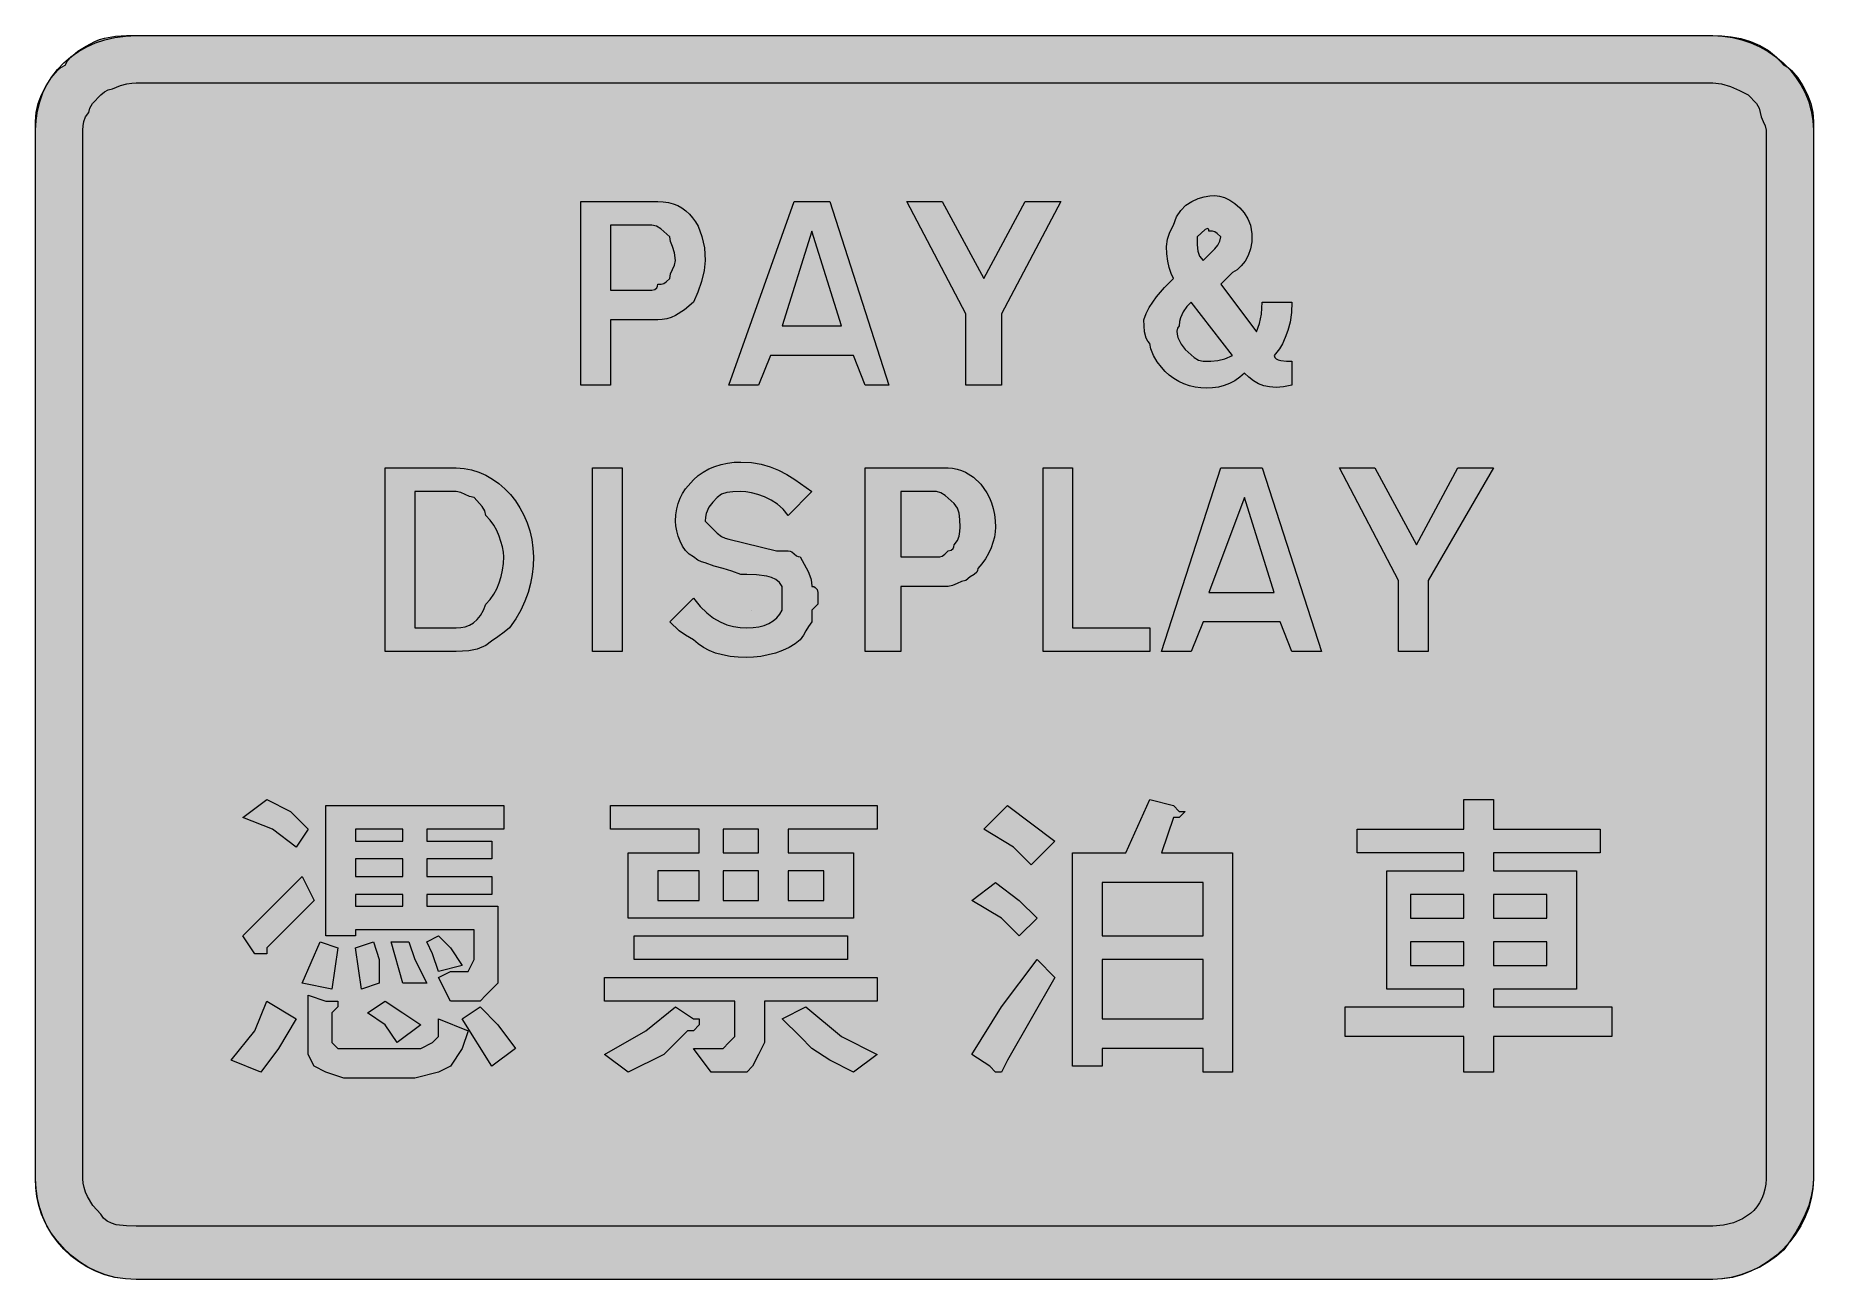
# Model space of a CAD drawing. Header units: metres. Extents: x 103 to 463, y 10 to 262.
import ezdxf

# ---------------------------------------------------------------- set-up
doc = ezdxf.new("R2010")
doc.units = ezdxf.units.M
for name, color, linetype, true_color in [('FILL_BLUE_0000FF', 7, 'Continuous', 0x0000ff), ('FILL_WHITE_FFFFFF', 7, 'Continuous', 0xffffff), ('STROKE_BLUE_0000FF', 7, 'Continuous', 0x0000ff), ('STROKE_WHITE_FFFFFF', 7, 'Continuous', 0xffffff)]:
    doc.layers.add(name, color=color, linetype=linetype, true_color=true_color)

msp = doc.modelspace()

# ---------------------------------------------------------------- hatches: boundary and pattern name
at = {"layer": 'FILL_BLUE_0000FF', "true_color": 0x0000ff}
h = msp.add_hatch(color=7, dxfattribs=at)
h.dxf.hatch_style = 1
h.paths.add_polyline_path([(123.33, 21.12), (121.36, 21.16), (119.28, 21.42), (118.3, 21.71), (117.42, 22.13), (116.69, 22.73), (116.13, 23.52), (114.56, 25.32), (113.43, 27.12), (113.04, 28.02), (112.76, 28.92), (112.59, 29.82), (112.53, 30.72), (112.53, 243.12), (112.55, 244.02), (112.68, 244.92), (113.04, 245.82), (113.73, 246.72), (113.94, 247.62), (114.48, 248.52), (116.13, 250.32), (116.88, 250.92), (117.65, 251.33), (118.53, 251.52), (120.12, 252.21), (121.38, 252.57), (122.41, 252.7), (123.33, 252.72), (442.53, 252.72), (444.33, 252.51), (446.13, 251.97), (447.93, 251.2), (449.73, 250.32), (451.38, 248.52), (451.92, 247.62), (452.13, 246.72), (452.32, 245.82), (452.73, 244.92), (453.14, 244.02), (453.33, 243.12), (453.33, 30.72), (453.27, 29.62), (453.11, 28.58), (452.85, 27.61), (452.49, 26.69), (452.03, 25.83), (451.49, 25.05), (450.88, 24.32), (450.18, 23.67), (448.58, 22.58), (446.75, 21.78), (444.72, 21.29), (442.53, 21.12), (123.33, 21.12)])
at = {"layer": 'FILL_WHITE_FFFFFF', "true_color": 0xffffff}
h = msp.add_hatch(color=7, dxfattribs=at)
h.dxf.hatch_style = 1
h.paths.add_polyline_path([(123.33, 10.32), (121.14, 10.43), (119.06, 10.75), (117.09, 11.27), (115.23, 11.97), (113.49, 12.84), (111.86, 13.86), (110.34, 15.03), (108.93, 16.32), (107.29, 18.12), (105.97, 19.92), (104.92, 21.72), (104.13, 23.52), (103.56, 25.32), (103.19, 27.12), (102.99, 28.92), (102.93, 30.72), (102.93, 243.12), (102.95, 244.92), (103.08, 246.72), (103.44, 248.52), (104.13, 250.32), (105.05, 252.1), (106.08, 253.77), (107.34, 255.21), (108.08, 255.82), (108.93, 256.32), (109.43, 257.17), (110.04, 257.91), (111.48, 259.17), (113.15, 260.2), (114.93, 261.12), (115.88, 261.52), (116.92, 261.81), (119.13, 262.17), (121.34, 262.3), (123.33, 262.32), (442.53, 262.32), (444.38, 262.26), (446.3, 262.06), (448.25, 261.69), (450.18, 261.12), (452.06, 260.33), (453.84, 259.28), (455.47, 257.96), (456.93, 256.32), (457.78, 255.82), (458.52, 255.21), (459.78, 253.77), (460.81, 252.1), (461.73, 250.32), (462.42, 248.52), (462.78, 246.72), (462.91, 244.92), (462.93, 243.12), (462.93, 30.72), (462.82, 28.92), (462.5, 27.12), (461.98, 25.32), (461.28, 23.52), (460.41, 21.72), (459.39, 19.92), (458.22, 18.12), (456.93, 16.32), (455.47, 15.03), (453.84, 13.86), (452.06, 12.84), (450.18, 11.97), (448.25, 11.27), (446.3, 10.75), (444.38, 10.43), (442.53, 10.32), (123.33, 10.32)])
h = msp.add_hatch(color=7, dxfattribs=at)
h.dxf.hatch_style = 1
h.paths.add_polyline_path([(231.07, 228.5), (232.04, 228.23), (232.96, 227.86), (233.82, 227.39), (234.6, 226.82), (235.33, 226.16), (235.98, 225.42), (236.56, 224.59), (237.07, 223.68), (237.87, 221.63), (238.36, 219.3), (238.53, 216.72), (238.32, 214.73), (237.78, 212.52), (237.01, 210.31), (236.13, 208.32), (234.33, 206.74), (232.53, 205.62), (231.63, 205.23), (230.73, 204.94), (229.83, 204.78), (228.93, 204.72), (219.33, 204.72), (219.33, 191.52), (213.33, 191.52), (213.33, 228.72), (228.93, 228.72), (230.03, 228.66), (231.07, 228.5)])
h.paths.add_polyline_path([(227.73, 210.72), (228.33, 210.87), (228.74, 211.23), (228.88, 211.52), (228.93, 211.92), (229.64, 211.94), (230.13, 212.07), (230.62, 212.43), (231.33, 213.12), (231.52, 214.02), (231.93, 214.92), (232.34, 215.82), (232.53, 216.72), (232.34, 218.31), (231.93, 219.57), (231.52, 220.6), (231.33, 221.52), (229.53, 223.17), (228.63, 223.71), (227.73, 223.92), (219.33, 223.92), (219.33, 210.72), (227.73, 210.72)], flags=16)
h = msp.add_hatch(color=7, dxfattribs=at)
h.dxf.hatch_style = 1
h.paths.add_polyline_path([(275.73, 191.52), (270.93, 191.52), (268.53, 197.52), (251.73, 197.52), (249.33, 191.52), (243.33, 191.52), (256.53, 228.72), (263.73, 228.72), (275.73, 191.52)])
h.paths.add_polyline_path([(254.13, 203.52), (266.13, 203.52), (260.13, 222.72), (254.13, 203.52)], flags=16)
h = msp.add_hatch(color=7, dxfattribs=at)
h.dxf.hatch_style = 1
h.paths.add_polyline_path([(286.53, 228.72), (294.93, 213.12), (303.33, 228.72), (310.53, 228.72), (298.53, 205.92), (298.53, 191.52), (291.33, 191.52), (291.33, 205.92), (279.33, 228.72), (286.53, 228.72)])
h = msp.add_hatch(color=7, dxfattribs=at)
h.dxf.hatch_style = 1
h.paths.add_polyline_path([(328.74, 198.83), (328.53, 199.92), (328.13, 200.42), (327.84, 201.01), (327.48, 202.32), (327.33, 204.72), (327.83, 206.02), (328.44, 207.21), (329.88, 209.37), (331.55, 211.3), (333.33, 213.12), (332.89, 214.13), (332.49, 215.31), (332.17, 216.64), (331.98, 218.07), (331.96, 219.55), (332.15, 221.05), (332.59, 222.52), (333.33, 223.92), (333.94, 225.56), (334.81, 226.88), (335.88, 227.93), (337.08, 228.72), (338.33, 229.29), (339.57, 229.66), (340.73, 229.86), (341.73, 229.92), (342.68, 229.81), (343.7, 229.49), (344.75, 228.97), (345.78, 228.27), (346.76, 227.4), (347.64, 226.38), (348.37, 225.21), (348.93, 223.92), (349.22, 222.18), (349.21, 220.56), (348.95, 219.09), (348.48, 217.77), (347.84, 216.62), (347.07, 215.65), (346.22, 214.88), (345.33, 214.32), (342.93, 211.92), (350.13, 202.32), (350.73, 203.97), (351.14, 205.86), (351.33, 208.32), (357.33, 208.32), (357.22, 206.18), (356.94, 204.27), (356.51, 202.58), (355.98, 201.12), (355.4, 199.88), (354.8, 198.87), (353.73, 197.52), (353.84, 197.12), (354.12, 196.83), (354.55, 196.61), (355.08, 196.47), (356.26, 196.34), (357.33, 196.32), (357.33, 191.52), (355.64, 191.18), (354.14, 191.05), (352.82, 191.12), (351.63, 191.37), (350.56, 191.79), (349.57, 192.36), (348.63, 193.08), (347.73, 193.92), (346.79, 193.09), (345.78, 192.4), (344.71, 191.84), (343.59, 191.41), (342.43, 191.1), (341.25, 190.92), (340.07, 190.86), (338.88, 190.92), (337.71, 191.09), (336.56, 191.37), (335.45, 191.75), (334.4, 192.23), (333.41, 192.82), (332.49, 193.49), (331.66, 194.26), (330.93, 195.12), (330.05, 196.21), (329.28, 197.52), (328.74, 198.83)])
h.paths.add_polyline_path([(334.74, 205.11), (334.58, 204.37), (334.53, 203.52), (334.19, 203.02), (334.04, 202.43), (334.07, 201.79), (334.23, 201.12), (334.87, 199.81), (335.73, 198.72), (337.53, 197.07), (338.43, 196.53), (339.33, 196.32), (340.94, 196.34), (342.33, 196.47), (343.72, 196.83), (345.33, 197.52), (336.93, 208.32), (336.05, 207.4), (335.28, 206.37), (334.74, 205.11)], flags=16)
h.paths.add_polyline_path([(342.33, 219.87), (342.74, 220.64), (342.93, 221.52), (342.22, 222.21), (341.73, 222.57), (341.24, 222.7), (340.53, 222.72), (340.48, 223.06), (340.32, 223.21), (340.09, 223.18), (339.78, 223.02), (338.13, 221.52), (338.15, 219.93), (338.28, 218.67), (338.64, 217.64), (339.33, 216.72), (341.73, 219.12), (342.33, 219.87)], flags=16)
h = msp.add_hatch(color=7, dxfattribs=at)
h.dxf.hatch_style = 1
h.paths.add_polyline_path([(191.21, 174.34), (192.69, 173.88), (194.11, 173.26), (195.47, 172.48), (196.76, 171.56), (197.96, 170.5), (199.08, 169.32), (200.1, 168.03), (201.01, 166.63), (201.8, 165.15), (202.47, 163.58), (203.01, 161.95), (203.4, 160.25), (203.65, 158.5), (203.73, 156.72), (203.67, 154.92), (203.49, 153.12), (203.16, 151.32), (202.68, 149.52), (202.03, 147.72), (201.2, 145.92), (200.17, 144.12), (198.93, 142.32), (197.84, 141.42), (196.53, 140.52), (195.22, 139.62), (194.13, 138.72), (192.35, 138.03), (190.68, 137.67), (188.13, 137.52), (173.73, 137.52), (173.73, 174.72), (188.13, 174.72), (189.69, 174.62), (191.21, 174.34)])
h.paths.add_polyline_path([(179.73, 142.32), (188.13, 142.32), (189.03, 142.38), (189.91, 142.56), (190.77, 142.89), (191.58, 143.37), (192.34, 144.02), (193.02, 144.85), (193.63, 145.88), (194.13, 147.12), (194.97, 148.07), (195.71, 149.13), (196.32, 150.26), (196.83, 151.47), (197.22, 152.73), (197.51, 154.04), (197.67, 155.37), (197.73, 156.72), (197.67, 157.67), (197.51, 158.71), (196.83, 160.92), (196.32, 162.04), (195.71, 163.13), (194.97, 164.17), (194.13, 165.12), (193.92, 166.02), (193.38, 166.92), (191.73, 168.72), (190.83, 168.91), (189.93, 169.32), (189.03, 169.73), (188.13, 169.92), (179.73, 169.92), (179.73, 142.32)], flags=16)
h = msp.add_hatch(color=7, dxfattribs=at)
h.dxf.hatch_style = 1
h.paths.add_polyline_path([(215.73, 174.72), (221.73, 174.72), (221.73, 137.52), (215.73, 137.52), (215.73, 174.72)])
h = msp.add_hatch(color=7, dxfattribs=at)
h.dxf.hatch_style = 1
h.paths.add_polyline_path([(254.33, 166.36), (253.16, 167.39), (251.87, 168.22), (250.53, 168.87), (249.19, 169.35), (247.9, 169.68), (246.73, 169.86), (245.73, 169.92), (244.14, 169.9), (242.88, 169.77), (241.85, 169.41), (240.93, 168.72), (240.05, 167.8), (239.28, 166.77), (238.74, 165.51), (238.58, 164.77), (238.53, 163.92), (240.93, 161.52), (241.81, 160.83), (242.58, 160.47), (243.33, 160.32), (252.93, 157.92), (255.33, 157.92), (255.73, 157.87), (256.04, 157.73), (256.53, 157.32), (257.02, 156.91), (257.33, 156.77), (257.73, 156.72), (259.38, 153.72), (259.92, 152.33), (260.08, 151.57), (260.13, 150.72), (260.53, 150.67), (260.82, 150.53), (261.18, 150.12), (261.33, 149.52), (261.33, 148.32), (261.33, 147.12), (260.13, 145.92), (260.13, 143.52), (259.42, 142.62), (258.93, 141.72), (258.44, 140.82), (257.73, 139.92), (256.72, 139.08), (255.54, 138.34), (254.21, 137.73), (252.78, 137.22), (251.3, 136.83), (249.8, 136.54), (248.33, 136.38), (246.93, 136.32), (245.19, 136.38), (243.56, 136.54), (242.04, 136.83), (240.63, 137.22), (239.34, 137.73), (238.16, 138.34), (237.09, 139.08), (236.13, 139.92), (234.54, 140.82), (233.28, 141.72), (231.33, 143.52), (236.13, 148.32), (237.48, 146.68), (238.83, 145.36), (240.18, 144.31), (241.53, 143.52), (242.88, 142.95), (244.23, 142.58), (245.58, 142.38), (246.93, 142.32), (248.22, 142.38), (249.41, 142.54), (250.47, 142.83), (251.43, 143.22), (252.27, 143.73), (253.01, 144.34), (253.62, 145.08), (254.13, 145.92), (254.13, 150.72), (253.57, 151.51), (252.84, 152.11), (251.96, 152.53), (250.98, 152.82), (248.9, 153.08), (246.93, 153.12), (245.73, 153.12), (243.93, 153.83), (242.13, 154.32), (240.33, 154.81), (238.53, 155.52), (237.78, 155.67), (237.01, 156.03), (236.13, 156.72), (235.29, 157.28), (234.56, 158.01), (233.94, 158.89), (233.43, 159.87), (233.04, 160.9), (232.76, 161.95), (232.59, 162.97), (232.53, 163.92), (232.59, 165.22), (232.76, 166.41), (233.04, 167.53), (233.43, 168.57), (233.94, 169.56), (234.56, 170.5), (236.13, 172.32), (237.08, 173.16), (238.14, 173.89), (239.27, 174.51), (240.48, 175.02), (241.74, 175.41), (243.05, 175.69), (244.38, 175.86), (245.73, 175.92), (247.87, 175.81), (249.84, 175.49), (251.66, 174.97), (253.38, 174.27), (255.05, 173.4), (256.7, 172.38), (260.13, 169.92), (255.33, 165.12), (254.33, 166.36)])
h = msp.add_hatch(color=7, dxfattribs=at)
h.dxf.hatch_style = 1
h.paths.add_polyline_path([(289.52, 174.5), (290.4, 174.23), (291.26, 173.86), (292.88, 172.82), (294.33, 171.42), (295.56, 169.68), (296.07, 168.69), (296.51, 167.63), (296.86, 166.5), (297.11, 165.3), (297.27, 164.04), (297.33, 162.72), (297.27, 161.77), (297.11, 160.73), (296.43, 158.52), (295.92, 157.4), (295.31, 156.31), (294.57, 155.27), (293.73, 154.32), (293.68, 153.92), (293.52, 153.61), (292.98, 153.12), (292.21, 152.63), (291.33, 151.92), (290.43, 151.73), (289.53, 151.32), (288.63, 150.91), (287.73, 150.72), (278.13, 150.72), (278.13, 137.52), (270.93, 137.52), (270.93, 174.72), (287.73, 174.72), (288.63, 174.66), (289.52, 174.5)])
h.paths.add_polyline_path([(285.33, 156.72), (286.04, 156.74), (286.53, 156.87), (287.02, 157.23), (287.73, 157.92), (288.33, 158.07), (288.74, 158.43), (288.88, 158.72), (288.93, 159.12), (289.62, 160.02), (289.98, 160.92), (290.11, 161.82), (290.13, 162.72), (290.11, 164.31), (289.98, 165.57), (289.62, 166.6), (288.93, 167.52), (287.13, 169.17), (286.23, 169.71), (285.33, 169.92), (278.13, 169.92), (278.13, 156.72), (285.33, 156.72)], flags=16)
h = msp.add_hatch(color=7, dxfattribs=at)
h.dxf.hatch_style = 1
h.paths.add_polyline_path([(306.93, 174.72), (312.93, 174.72), (312.93, 142.32), (328.53, 142.32), (328.53, 137.52), (306.93, 137.52), (306.93, 174.72)])
h = msp.add_hatch(color=7, dxfattribs=at)
h.dxf.hatch_style = 1
h.paths.add_polyline_path([(363.33, 137.52), (357.33, 137.52), (354.93, 143.52), (339.33, 143.52), (336.93, 137.52), (330.93, 137.52), (342.93, 174.72), (351.33, 174.72), (363.33, 137.52)])
h.paths.add_polyline_path([(340.53, 149.52), (353.73, 149.52), (347.73, 168.72), (340.53, 149.52)], flags=16)
h = msp.add_hatch(color=7, dxfattribs=at)
h.dxf.hatch_style = 1
h.paths.add_polyline_path([(374.13, 174.72), (382.53, 159.12), (390.93, 174.72), (398.13, 174.72), (384.93, 151.92), (384.93, 137.52), (378.93, 137.52), (378.93, 151.92), (366.93, 174.72), (374.13, 174.72)])
h = msp.add_hatch(color=7, dxfattribs=at)
h.dxf.hatch_style = 1
h.paths.add_polyline_path([(154.53, 105.12), (158.13, 101.52), (155.73, 97.92), (150.93, 101.52), (144.93, 103.92), (149.73, 107.52), (154.53, 105.12)])
h = msp.add_hatch(color=7, dxfattribs=at)
h.dxf.hatch_style = 1
h.paths.add_polyline_path([(182.13, 99.12), (195.33, 99.12), (195.33, 95.52), (182.13, 95.52), (182.13, 91.92), (195.33, 91.92), (195.33, 88.32), (182.13, 88.32), (182.13, 85.92), (196.53, 85.92), (196.53, 77.52), (196.53, 75.12), (196.53, 72.72), (196.53, 70.32), (195.33, 69.12), (194.13, 67.92), (192.93, 66.72), (190.53, 66.72), (188.13, 66.72), (186.93, 66.72), (184.53, 71.52), (186.93, 72.72), (189.33, 72.72), (190.53, 72.72), (191.73, 75.12), (191.73, 77.52), (191.73, 81.12), (167.73, 81.12), (167.73, 79.92), (161.73, 79.92), (161.73, 106.32), (197.73, 106.32), (197.73, 101.52), (182.13, 101.52), (182.13, 99.12)])
h.paths.add_polyline_path([(167.73, 99.12), (177.33, 99.12), (177.33, 101.52), (167.73, 101.52), (167.73, 99.12)], flags=16)
h.paths.add_polyline_path([(167.73, 88.32), (167.73, 85.92), (177.33, 85.92), (177.33, 88.32), (167.73, 88.32)], flags=16)
h.paths.add_polyline_path([(177.33, 95.52), (167.73, 95.52), (167.73, 91.92), (177.33, 91.92), (177.33, 95.52)], flags=16)
h = msp.add_hatch(color=7, dxfattribs=at)
h.dxf.hatch_style = 1
h.paths.add_polyline_path([(268.53, 96.72), (268.53, 83.52), (222.93, 83.52), (222.93, 96.72), (237.33, 96.72), (237.33, 101.52), (219.33, 101.52), (219.33, 106.32), (273.33, 106.32), (273.33, 101.52), (255.33, 101.52), (255.33, 96.72), (268.53, 96.72)])
h.paths.add_polyline_path([(249.33, 96.72), (249.33, 101.52), (242.13, 101.52), (242.13, 96.72), (249.33, 96.72)], flags=16)
h.paths.add_polyline_path([(242.13, 87.12), (249.33, 87.12), (249.33, 93.12), (242.13, 93.12), (242.13, 87.12)], flags=16)
h.paths.add_polyline_path([(255.33, 93.12), (255.33, 87.12), (262.53, 87.12), (262.53, 93.12), (255.33, 93.12)], flags=16)
h.paths.add_polyline_path([(228.93, 93.12), (228.93, 87.12), (237.33, 87.12), (237.33, 93.12), (228.93, 93.12)], flags=16)
h = msp.add_hatch(color=7, dxfattribs=at)
h.dxf.hatch_style = 1
h.paths.add_polyline_path([(309.33, 99.12), (304.53, 94.32), (300.93, 97.92), (294.93, 101.52), (299.73, 106.32), (309.33, 99.12)])
h = msp.add_hatch(color=7, dxfattribs=at)
h.dxf.hatch_style = 1
h.paths.add_polyline_path([(334.53, 105.12), (335.73, 105.12), (334.53, 103.92), (333.33, 103.92), (330.93, 96.72), (345.33, 96.72), (345.33, 52.32), (339.33, 52.32), (339.33, 57.12), (318.93, 57.12), (318.93, 53.52), (312.93, 53.52), (312.93, 96.72), (323.73, 96.72), (328.53, 107.52), (333.33, 106.32), (334.53, 105.12)])
h.paths.add_polyline_path([(318.93, 90.72), (318.93, 79.92), (339.33, 79.92), (339.33, 90.72), (318.93, 90.72)], flags=16)
h.paths.add_polyline_path([(339.33, 75.12), (318.93, 75.12), (318.93, 63.12), (339.33, 63.12), (339.33, 75.12)], flags=16)
h = msp.add_hatch(color=7, dxfattribs=at)
h.dxf.hatch_style = 1
h.paths.add_polyline_path([(398.13, 105.12), (398.13, 101.52), (419.73, 101.52), (419.73, 96.72), (398.13, 96.72), (398.13, 93.12), (414.93, 93.12), (414.93, 69.12), (398.13, 69.12), (398.13, 65.52), (422.13, 65.52), (422.13, 59.52), (398.13, 59.52), (398.13, 52.32), (392.13, 52.32), (392.13, 59.52), (368.13, 59.52), (368.13, 65.52), (392.13, 65.52), (392.13, 69.12), (376.53, 69.12), (376.53, 93.12), (392.13, 93.12), (392.13, 96.72), (370.53, 96.72), (370.53, 101.52), (392.13, 101.52), (392.13, 107.52), (398.13, 107.52), (398.13, 106.32), (398.13, 105.12)])
h.paths.add_polyline_path([(392.13, 83.52), (392.13, 88.32), (381.33, 88.32), (381.33, 83.52), (392.13, 83.52)], flags=16)
h.paths.add_polyline_path([(381.33, 73.92), (392.13, 73.92), (392.13, 78.72), (381.33, 78.72), (381.33, 73.92)], flags=16)
h.paths.add_polyline_path([(398.13, 88.32), (398.13, 83.52), (408.93, 83.52), (408.93, 88.32), (398.13, 88.32)], flags=16)
h.paths.add_polyline_path([(408.93, 78.72), (398.13, 78.72), (398.13, 73.92), (408.93, 73.92), (408.93, 78.72)], flags=16)
h = msp.add_hatch(color=7, dxfattribs=at)
h.dxf.hatch_style = 1
h.paths.add_polyline_path([(149.73, 77.52), (149.73, 76.32), (148.53, 76.32), (147.33, 76.32), (144.93, 79.92), (150.93, 85.92), (156.93, 91.92), (159.33, 87.12), (149.73, 77.52)])
h = msp.add_hatch(color=7, dxfattribs=at)
h.dxf.hatch_style = 1
h.paths.add_polyline_path([(302.13, 87.12), (305.73, 83.52), (302.13, 79.92), (298.53, 83.52), (292.53, 87.12), (297.33, 90.72), (302.13, 87.12)])
h = msp.add_hatch(color=7, dxfattribs=at)
h.dxf.hatch_style = 1
h.paths.add_polyline_path([(186.93, 77.52), (189.33, 73.92), (184.53, 72.72), (183.33, 76.32), (182.13, 78.72), (184.53, 79.92), (186.93, 77.52)])
h = msp.add_hatch(color=7, dxfattribs=at)
h.dxf.hatch_style = 1
h.paths.add_polyline_path([(267.33, 79.92), (267.33, 75.12), (224.13, 75.12), (224.13, 79.92), (267.33, 79.92)])
h = msp.add_hatch(color=7, dxfattribs=at)
h.dxf.hatch_style = 1
h.paths.add_polyline_path([(164.13, 77.52), (162.93, 69.12), (156.93, 70.32), (160.53, 78.72), (164.13, 77.52)])
h = msp.add_hatch(color=7, dxfattribs=at)
h.dxf.hatch_style = 1
h.paths.add_polyline_path([(172.53, 75.12), (172.53, 70.32), (168.93, 69.12), (167.73, 77.52), (171.33, 78.72), (172.53, 75.12)])
h = msp.add_hatch(color=7, dxfattribs=at)
h.dxf.hatch_style = 1
h.paths.add_polyline_path([(179.73, 75.12), (182.13, 70.32), (177.33, 70.32), (174.93, 78.72), (178.53, 78.72), (179.73, 75.12)])
h = msp.add_hatch(color=7, dxfattribs=at)
h.dxf.hatch_style = 1
h.paths.add_polyline_path([(299.73, 54.72), (298.53, 52.32), (297.33, 52.32), (296.13, 53.52), (292.53, 55.92), (298.53, 65.52), (305.73, 75.12), (309.33, 71.52), (299.73, 54.72)])
h = msp.add_hatch(color=7, dxfattribs=at)
h.dxf.hatch_style = 1
h.paths.add_polyline_path([(273.33, 66.72), (250.53, 66.72), (250.53, 58.32), (249.33, 55.92), (248.13, 53.52), (246.93, 52.32), (243.33, 52.32), (239.73, 52.32), (236.13, 57.12), (240.93, 57.12), (242.13, 57.12), (243.33, 58.32), (244.53, 59.52), (244.53, 60.72), (244.53, 66.72), (218.13, 66.72), (218.13, 71.52), (273.33, 71.52), (273.33, 66.72)])
h = msp.add_hatch(color=7, dxfattribs=at)
h.dxf.hatch_style = 1
h.paths.add_polyline_path([(152.13, 57.12), (148.53, 52.32), (142.53, 54.72), (147.33, 60.72), (149.73, 66.72), (155.73, 63.12), (152.13, 57.12)])
h = msp.add_hatch(color=7, dxfattribs=at)
h.dxf.hatch_style = 1
h.paths.add_polyline_path([(161.73, 66.72), (164.13, 66.72), (164.13, 65.52), (162.93, 64.32), (162.93, 59.52), (162.93, 58.32), (164.13, 57.12), (165.33, 57.12), (166.53, 57.12), (178.53, 57.12), (180.93, 57.12), (183.33, 58.32), (184.53, 59.52), (184.53, 63.12), (190.53, 60.72), (189.33, 57.12), (186.93, 53.52), (184.53, 52.32), (179.73, 51.12), (165.33, 51.12), (161.73, 52.32), (159.33, 53.52), (158.13, 55.92), (158.13, 59.52), (158.13, 67.92), (161.73, 66.72)])
h = msp.add_hatch(color=7, dxfattribs=at)
h.dxf.hatch_style = 1
h.paths.add_polyline_path([(177.33, 64.32), (180.93, 61.92), (176.13, 58.32), (173.73, 61.92), (170.13, 64.32), (173.73, 66.72), (177.33, 64.32)])
h = msp.add_hatch(color=7, dxfattribs=at)
h.dxf.hatch_style = 1
h.paths.add_polyline_path([(196.53, 61.92), (200.13, 57.12), (195.33, 53.52), (189.33, 63.12), (192.93, 65.52), (196.53, 61.92)])
h = msp.add_hatch(color=7, dxfattribs=at)
h.dxf.hatch_style = 1
h.paths.add_polyline_path([(237.33, 63.12), (237.33, 61.92), (236.13, 60.72), (234.93, 60.72), (230.13, 55.92), (222.93, 52.32), (218.13, 55.92), (226.53, 60.72), (232.53, 65.52), (236.13, 63.12), (237.33, 63.12)])
h = msp.add_hatch(color=7, dxfattribs=at)
h.dxf.hatch_style = 1
h.paths.add_polyline_path([(266.13, 59.52), (273.33, 55.92), (268.53, 52.32), (263.73, 54.72), (260.13, 57.12), (257.73, 59.52), (254.13, 63.12), (258.93, 65.52), (266.13, 59.52)])

# ---------------------------------------------------------------- linework, layer by layer
at = {"layer": 'FILL_BLUE_0000FF', "lineweight": 0, "true_color": 0x0000ff}
msp.add_lwpolyline([(123.33, 21.12), (121.36, 21.16), (119.28, 21.42), (118.3, 21.71), (117.42, 22.13), (116.69, 22.73), (116.13, 23.52), (114.56, 25.32), (113.43, 27.12), (113.04, 28.02), (112.76, 28.92), (112.59, 29.82), (112.53, 30.72), (112.53, 243.12), (112.55, 244.02), (112.68, 244.92), (113.04, 245.82), (113.73, 246.72), (113.94, 247.62), (114.48, 248.52), (116.13, 250.32), (116.88, 250.92), (117.65, 251.33), (118.53, 251.52), (120.12, 252.21), (121.38, 252.57), (122.41, 252.7), (123.33, 252.72), (442.53, 252.72), (444.33, 252.51), (446.13, 251.97), (447.93, 251.2), (449.73, 250.32), (451.38, 248.52), (451.92, 247.62), (452.13, 246.72), (452.32, 245.82), (452.73, 244.92), (453.14, 244.02), (453.33, 243.12), (453.33, 30.72), (453.27, 29.62), (453.11, 28.58), (452.85, 27.61), (452.49, 26.69), (452.03, 25.83), (451.49, 25.05), (450.88, 24.32), (450.18, 23.67), (448.58, 22.58), (446.75, 21.78), (444.72, 21.29), (442.53, 21.12)], close=True, dxfattribs=at)
at = {"layer": 'FILL_WHITE_FFFFFF', "lineweight": 0, "true_color": 0xffffff}
for points in [[(123.33, 10.32), (121.14, 10.43), (119.06, 10.75), (117.09, 11.27), (115.23, 11.97), (113.49, 12.84), (111.86, 13.86), (110.34, 15.03), (108.93, 16.32), (107.29, 18.12), (105.97, 19.92), (104.92, 21.72), (104.13, 23.52), (103.56, 25.32), (103.19, 27.12), (102.99, 28.92), (102.93, 30.72), (102.93, 243.12), (102.95, 244.92), (103.08, 246.72), (103.44, 248.52), (104.13, 250.32), (105.05, 252.1), (106.08, 253.77), (107.34, 255.21), (108.08, 255.82), (108.93, 256.32), (109.43, 257.17), (110.04, 257.91), (111.48, 259.17), (113.15, 260.2), (114.93, 261.12), (115.88, 261.52), (116.92, 261.81), (119.13, 262.17), (121.34, 262.3), (123.33, 262.32), (442.53, 262.32), (444.38, 262.26), (446.3, 262.06), (448.25, 261.69), (450.18, 261.12), (452.06, 260.33), (453.84, 259.28), (455.47, 257.96), (456.93, 256.32), (457.78, 255.82), (458.52, 255.21), (459.78, 253.77), (460.81, 252.1), (461.73, 250.32), (462.42, 248.52), (462.78, 246.72), (462.91, 244.92), (462.93, 243.12), (462.93, 30.72), (462.82, 28.92), (462.5, 27.12), (461.98, 25.32), (461.28, 23.52), (460.41, 21.72), (459.39, 19.92), (458.22, 18.12), (456.93, 16.32), (455.47, 15.03), (453.84, 13.86), (452.06, 12.84), (450.18, 11.97), (448.25, 11.27), (446.3, 10.75), (444.38, 10.43), (442.53, 10.32)], [(231.07, 228.5), (232.04, 228.23), (232.96, 227.86), (233.82, 227.39), (234.6, 226.82), (235.33, 226.16), (235.98, 225.42), (236.56, 224.59), (237.07, 223.68), (237.87, 221.63), (238.36, 219.3), (238.53, 216.72), (238.32, 214.73), (237.78, 212.52), (237.01, 210.31), (236.13, 208.32), (234.33, 206.74), (232.53, 205.62), (231.63, 205.23), (230.73, 204.94), (229.83, 204.78), (228.93, 204.72), (219.33, 204.72), (219.33, 191.52), (213.33, 191.52), (213.33, 228.72), (228.93, 228.72), (230.03, 228.66)], [(275.73, 191.52), (270.93, 191.52), (268.53, 197.52), (251.73, 197.52), (249.33, 191.52), (243.33, 191.52), (256.53, 228.72), (263.73, 228.72)], [(286.53, 228.72), (294.93, 213.12), (303.33, 228.72), (310.53, 228.72), (298.53, 205.92), (298.53, 191.52), (291.33, 191.52), (291.33, 205.92), (279.33, 228.72)], [(328.74, 198.83), (328.53, 199.92), (328.13, 200.42), (327.84, 201.01), (327.48, 202.32), (327.33, 204.72), (327.83, 206.02), (328.44, 207.21), (329.88, 209.37), (331.55, 211.3), (333.33, 213.12), (332.89, 214.13), (332.49, 215.31), (332.17, 216.64), (331.98, 218.07), (331.96, 219.55), (332.15, 221.05), (332.59, 222.52), (333.33, 223.92), (333.94, 225.56), (334.81, 226.88), (335.88, 227.93), (337.08, 228.72), (338.33, 229.29), (339.57, 229.66), (340.73, 229.86), (341.73, 229.92), (342.68, 229.81), (343.7, 229.49), (344.75, 228.97), (345.78, 228.27), (346.76, 227.4), (347.64, 226.38), (348.37, 225.21), (348.93, 223.92), (349.22, 222.18), (349.21, 220.56), (348.95, 219.09), (348.48, 217.77), (347.84, 216.62), (347.07, 215.65), (346.22, 214.88), (345.33, 214.32), (342.93, 211.92), (350.13, 202.32), (350.73, 203.97), (351.14, 205.86), (351.33, 208.32), (357.33, 208.32), (357.22, 206.18), (356.94, 204.27), (356.51, 202.58), (355.98, 201.12), (355.4, 199.88), (354.8, 198.87), (353.73, 197.52), (353.84, 197.12), (354.12, 196.83), (354.55, 196.61), (355.08, 196.47), (356.26, 196.34), (357.33, 196.32), (357.33, 191.52), (355.64, 191.18), (354.14, 191.05), (352.82, 191.12), (351.63, 191.37), (350.56, 191.79), (349.57, 192.36), (348.63, 193.08), (347.73, 193.92), (346.79, 193.09), (345.78, 192.4), (344.71, 191.84), (343.59, 191.41), (342.43, 191.1), (341.25, 190.92), (340.07, 190.86), (338.88, 190.92), (337.71, 191.09), (336.56, 191.37), (335.45, 191.75), (334.4, 192.23), (333.41, 192.82), (332.49, 193.49), (331.66, 194.26), (330.93, 195.12), (330.05, 196.21), (329.28, 197.52)], [(227.73, 210.72), (228.33, 210.87), (228.74, 211.23), (228.88, 211.52), (228.93, 211.92), (229.64, 211.94), (230.13, 212.07), (230.62, 212.43), (231.33, 213.12), (231.52, 214.02), (231.93, 214.92), (232.34, 215.82), (232.53, 216.72), (232.34, 218.31), (231.93, 219.57), (231.52, 220.6), (231.33, 221.52), (229.53, 223.17), (228.63, 223.71), (227.73, 223.92), (219.33, 223.92), (219.33, 210.72)], [(342.33, 219.87), (342.74, 220.64), (342.93, 221.52), (342.22, 222.21), (341.73, 222.57), (341.24, 222.7), (340.53, 222.72), (340.48, 223.06), (340.32, 223.21), (340.09, 223.18), (339.78, 223.02), (338.13, 221.52), (338.15, 219.93), (338.28, 218.67), (338.64, 217.64), (339.33, 216.72), (341.73, 219.12)], [(254.13, 203.52), (266.13, 203.52), (260.13, 222.72)], [(334.74, 205.11), (334.58, 204.37), (334.53, 203.52), (334.19, 203.02), (334.04, 202.43), (334.07, 201.79), (334.23, 201.12), (334.87, 199.81), (335.73, 198.72), (337.53, 197.07), (338.43, 196.53), (339.33, 196.32), (340.94, 196.34), (342.33, 196.47), (343.72, 196.83), (345.33, 197.52), (336.93, 208.32), (336.05, 207.4), (335.28, 206.37)], [(191.21, 174.34), (192.69, 173.88), (194.11, 173.26), (195.47, 172.48), (196.76, 171.56), (197.96, 170.5), (199.08, 169.32), (200.1, 168.03), (201.01, 166.63), (201.8, 165.15), (202.47, 163.58), (203.01, 161.95), (203.4, 160.25), (203.65, 158.5), (203.73, 156.72), (203.67, 154.92), (203.49, 153.12), (203.16, 151.32), (202.68, 149.52), (202.03, 147.72), (201.2, 145.92), (200.17, 144.12), (198.93, 142.32), (197.84, 141.42), (196.53, 140.52), (195.22, 139.62), (194.13, 138.72), (192.35, 138.03), (190.68, 137.67), (188.13, 137.52), (173.73, 137.52), (173.73, 174.72), (188.13, 174.72), (189.69, 174.62)], [(215.73, 174.72), (221.73, 174.72), (221.73, 137.52), (215.73, 137.52)], [(254.33, 166.36), (253.16, 167.39), (251.87, 168.22), (250.53, 168.87), (249.19, 169.35), (247.9, 169.68), (246.73, 169.86), (245.73, 169.92), (244.14, 169.9), (242.88, 169.77), (241.85, 169.41), (240.93, 168.72), (240.05, 167.8), (239.28, 166.77), (238.74, 165.51), (238.58, 164.77), (238.53, 163.92), (240.93, 161.52), (241.81, 160.83), (242.58, 160.47), (243.33, 160.32), (252.93, 157.92), (255.33, 157.92), (255.73, 157.87), (256.04, 157.73), (256.53, 157.32), (257.02, 156.91), (257.33, 156.77), (257.73, 156.72), (259.38, 153.72), (259.92, 152.33), (260.08, 151.57), (260.13, 150.72), (260.53, 150.67), (260.82, 150.53), (261.18, 150.12), (261.33, 149.52), (261.33, 148.32), (261.33, 147.12), (260.13, 145.92), (260.13, 143.52), (259.42, 142.62), (258.93, 141.72), (258.44, 140.82), (257.73, 139.92), (256.72, 139.08), (255.54, 138.34), (254.21, 137.73), (252.78, 137.22), (251.3, 136.83), (249.8, 136.54), (248.33, 136.38), (246.93, 136.32), (245.19, 136.38), (243.56, 136.54), (242.04, 136.83), (240.63, 137.22), (239.34, 137.73), (238.16, 138.34), (237.09, 139.08), (236.13, 139.92), (234.54, 140.82), (233.28, 141.72), (231.33, 143.52), (236.13, 148.32), (237.48, 146.68), (238.83, 145.36), (240.18, 144.31), (241.53, 143.52), (242.88, 142.95), (244.23, 142.58), (245.58, 142.38), (246.93, 142.32), (248.22, 142.38), (249.41, 142.54), (250.47, 142.83), (251.43, 143.22), (252.27, 143.73), (253.01, 144.34), (253.62, 145.08), (254.13, 145.92), (254.13, 150.72), (253.57, 151.51), (252.84, 152.11), (251.96, 152.53), (250.98, 152.82), (248.9, 153.08), (246.93, 153.12), (245.73, 153.12), (243.93, 153.83), (242.13, 154.32), (240.33, 154.81), (238.53, 155.52), (237.78, 155.67), (237.01, 156.03), (236.13, 156.72), (235.29, 157.28), (234.56, 158.01), (233.94, 158.89), (233.43, 159.87), (233.04, 160.9), (232.76, 161.95), (232.59, 162.97), (232.53, 163.92), (232.59, 165.22), (232.76, 166.41), (233.04, 167.53), (233.43, 168.57), (233.94, 169.56), (234.56, 170.5), (236.13, 172.32), (237.08, 173.16), (238.14, 173.89), (239.27, 174.51), (240.48, 175.02), (241.74, 175.41), (243.05, 175.69), (244.38, 175.86), (245.73, 175.92), (247.87, 175.81), (249.84, 175.49), (251.66, 174.97), (253.38, 174.27), (255.05, 173.4), (256.7, 172.38), (260.13, 169.92), (255.33, 165.12)], [(289.52, 174.5), (290.4, 174.23), (291.26, 173.86), (292.88, 172.82), (294.33, 171.42), (295.56, 169.68), (296.07, 168.69), (296.51, 167.63), (296.86, 166.5), (297.11, 165.3), (297.27, 164.04), (297.33, 162.72), (297.27, 161.77), (297.11, 160.73), (296.43, 158.52), (295.92, 157.4), (295.31, 156.31), (294.57, 155.27), (293.73, 154.32), (293.68, 153.92), (293.52, 153.61), (292.98, 153.12), (292.21, 152.63), (291.33, 151.92), (290.43, 151.73), (289.53, 151.32), (288.63, 150.91), (287.73, 150.72), (278.13, 150.72), (278.13, 137.52), (270.93, 137.52), (270.93, 174.72), (287.73, 174.72), (288.63, 174.66)], [(306.93, 174.72), (312.93, 174.72), (312.93, 142.32), (328.53, 142.32), (328.53, 137.52), (306.93, 137.52)], [(363.33, 137.52), (357.33, 137.52), (354.93, 143.52), (339.33, 143.52), (336.93, 137.52), (330.93, 137.52), (342.93, 174.72), (351.33, 174.72)], [(374.13, 174.72), (382.53, 159.12), (390.93, 174.72), (398.13, 174.72), (384.93, 151.92), (384.93, 137.52), (378.93, 137.52), (378.93, 151.92), (366.93, 174.72)], [(179.73, 142.32), (188.13, 142.32), (189.03, 142.38), (189.91, 142.56), (190.77, 142.89), (191.58, 143.37), (192.34, 144.02), (193.02, 144.85), (193.63, 145.88), (194.13, 147.12), (194.97, 148.07), (195.71, 149.13), (196.32, 150.26), (196.83, 151.47), (197.22, 152.73), (197.51, 154.04), (197.67, 155.37), (197.73, 156.72), (197.67, 157.67), (197.51, 158.71), (196.83, 160.92), (196.32, 162.04), (195.71, 163.13), (194.97, 164.17), (194.13, 165.12), (193.92, 166.02), (193.38, 166.92), (191.73, 168.72), (190.83, 168.91), (189.93, 169.32), (189.03, 169.73), (188.13, 169.92), (179.73, 169.92)], [(285.33, 156.72), (286.04, 156.74), (286.53, 156.87), (287.02, 157.23), (287.73, 157.92), (288.33, 158.07), (288.74, 158.43), (288.88, 158.72), (288.93, 159.12), (289.62, 160.02), (289.98, 160.92), (290.11, 161.82), (290.13, 162.72), (290.11, 164.31), (289.98, 165.57), (289.62, 166.6), (288.93, 167.52), (287.13, 169.17), (286.23, 169.71), (285.33, 169.92), (278.13, 169.92), (278.13, 156.72)], [(340.53, 149.52), (353.73, 149.52), (347.73, 168.72)], [(154.53, 105.12), (158.13, 101.52), (155.73, 97.92), (150.93, 101.52), (144.93, 103.92), (149.73, 107.52)], [(182.13, 99.12), (195.33, 99.12), (195.33, 95.52), (182.13, 95.52), (182.13, 91.92), (195.33, 91.92), (195.33, 88.32), (182.13, 88.32), (182.13, 85.92), (196.53, 85.92), (196.53, 77.52), (196.53, 75.12), (196.53, 72.72), (196.53, 70.32), (195.33, 69.12), (194.13, 67.92), (192.93, 66.72), (190.53, 66.72), (188.13, 66.72), (186.93, 66.72), (184.53, 71.52), (186.93, 72.72), (189.33, 72.72), (190.53, 72.72), (191.73, 75.12), (191.73, 77.52), (191.73, 81.12), (167.73, 81.12), (167.73, 79.92), (161.73, 79.92), (161.73, 106.32), (197.73, 106.32), (197.73, 101.52), (182.13, 101.52)], [(268.53, 96.72), (268.53, 83.52), (222.93, 83.52), (222.93, 96.72), (237.33, 96.72), (237.33, 101.52), (219.33, 101.52), (219.33, 106.32), (273.33, 106.32), (273.33, 101.52), (255.33, 101.52), (255.33, 96.72)], [(309.33, 99.12), (304.53, 94.32), (300.93, 97.92), (294.93, 101.52), (299.73, 106.32)], [(334.53, 105.12), (335.73, 105.12), (334.53, 103.92), (333.33, 103.92), (330.93, 96.72), (345.33, 96.72), (345.33, 52.32), (339.33, 52.32), (339.33, 57.12), (318.93, 57.12), (318.93, 53.52), (312.93, 53.52), (312.93, 96.72), (323.73, 96.72), (328.53, 107.52), (333.33, 106.32)], [(398.13, 105.12), (398.13, 101.52), (419.73, 101.52), (419.73, 96.72), (398.13, 96.72), (398.13, 93.12), (414.93, 93.12), (414.93, 69.12), (398.13, 69.12), (398.13, 65.52), (422.13, 65.52), (422.13, 59.52), (398.13, 59.52), (398.13, 52.32), (392.13, 52.32), (392.13, 59.52), (368.13, 59.52), (368.13, 65.52), (392.13, 65.52), (392.13, 69.12), (376.53, 69.12), (376.53, 93.12), (392.13, 93.12), (392.13, 96.72), (370.53, 96.72), (370.53, 101.52), (392.13, 101.52), (392.13, 107.52), (398.13, 107.52), (398.13, 106.32)], [(167.73, 99.12), (177.33, 99.12), (177.33, 101.52), (167.73, 101.52)], [(249.33, 96.72), (249.33, 101.52), (242.13, 101.52), (242.13, 96.72)], [(177.33, 95.52), (167.73, 95.52), (167.73, 91.92), (177.33, 91.92)], [(149.73, 77.52), (149.73, 76.32), (148.53, 76.32), (147.33, 76.32), (144.93, 79.92), (150.93, 85.92), (156.93, 91.92), (159.33, 87.12)], [(228.93, 93.12), (228.93, 87.12), (237.33, 87.12), (237.33, 93.12)], [(242.13, 87.12), (249.33, 87.12), (249.33, 93.12), (242.13, 93.12)], [(255.33, 93.12), (255.33, 87.12), (262.53, 87.12), (262.53, 93.12)], [(302.13, 87.12), (305.73, 83.52), (302.13, 79.92), (298.53, 83.52), (292.53, 87.12), (297.33, 90.72)], [(318.93, 90.72), (318.93, 79.92), (339.33, 79.92), (339.33, 90.72)], [(167.73, 88.32), (167.73, 85.92), (177.33, 85.92), (177.33, 88.32)], [(392.13, 83.52), (392.13, 88.32), (381.33, 88.32), (381.33, 83.52)], [(398.13, 88.32), (398.13, 83.52), (408.93, 83.52), (408.93, 88.32)], [(186.93, 77.52), (189.33, 73.92), (184.53, 72.72), (183.33, 76.32), (182.13, 78.72), (184.53, 79.92)], [(267.33, 79.92), (267.33, 75.12), (224.13, 75.12), (224.13, 79.92)], [(164.13, 77.52), (162.93, 69.12), (156.93, 70.32), (160.53, 78.72)], [(172.53, 75.12), (172.53, 70.32), (168.93, 69.12), (167.73, 77.52), (171.33, 78.72)], [(179.73, 75.12), (182.13, 70.32), (177.33, 70.32), (174.93, 78.72), (178.53, 78.72)], [(381.33, 73.92), (392.13, 73.92), (392.13, 78.72), (381.33, 78.72)], [(408.93, 78.72), (398.13, 78.72), (398.13, 73.92), (408.93, 73.92)], [(299.73, 54.72), (298.53, 52.32), (297.33, 52.32), (296.13, 53.52), (292.53, 55.92), (298.53, 65.52), (305.73, 75.12), (309.33, 71.52)], [(339.33, 75.12), (318.93, 75.12), (318.93, 63.12), (339.33, 63.12)], [(273.33, 66.72), (250.53, 66.72), (250.53, 58.32), (249.33, 55.92), (248.13, 53.52), (246.93, 52.32), (243.33, 52.32), (239.73, 52.32), (236.13, 57.12), (240.93, 57.12), (242.13, 57.12), (243.33, 58.32), (244.53, 59.52), (244.53, 60.72), (244.53, 66.72), (218.13, 66.72), (218.13, 71.52), (273.33, 71.52)], [(152.13, 57.12), (148.53, 52.32), (142.53, 54.72), (147.33, 60.72), (149.73, 66.72), (155.73, 63.12)], [(161.73, 66.72), (164.13, 66.72), (164.13, 65.52), (162.93, 64.32), (162.93, 59.52), (162.93, 58.32), (164.13, 57.12), (165.33, 57.12), (166.53, 57.12), (178.53, 57.12), (180.93, 57.12), (183.33, 58.32), (184.53, 59.52), (184.53, 63.12), (190.53, 60.72), (189.33, 57.12), (186.93, 53.52), (184.53, 52.32), (179.73, 51.12), (165.33, 51.12), (161.73, 52.32), (159.33, 53.52), (158.13, 55.92), (158.13, 59.52), (158.13, 67.92)], [(177.33, 64.32), (180.93, 61.92), (176.13, 58.32), (173.73, 61.92), (170.13, 64.32), (173.73, 66.72)], [(196.53, 61.92), (200.13, 57.12), (195.33, 53.52), (189.33, 63.12), (192.93, 65.52)], [(237.33, 63.12), (237.33, 61.92), (236.13, 60.72), (234.93, 60.72), (230.13, 55.92), (222.93, 52.32), (218.13, 55.92), (226.53, 60.72), (232.53, 65.52), (236.13, 63.12)], [(266.13, 59.52), (273.33, 55.92), (268.53, 52.32), (263.73, 54.72), (260.13, 57.12), (257.73, 59.52), (254.13, 63.12), (258.93, 65.52)]]:
    msp.add_lwpolyline(points, close=True, dxfattribs=at)
at = {"layer": 'STROKE_BLUE_0000FF', "lineweight": 0, "true_color": 0x0000ff}
msp.add_lwpolyline([(442.53, 10.32), (123.33, 10.32), (121.12, 10.43), (119.01, 10.75), (116.99, 11.28), (115.08, 11.99), (113.28, 12.88), (111.6, 13.93), (110.05, 15.13), (108.63, 16.47), (107.35, 17.94), (106.22, 19.52), (105.24, 21.2), (104.43, 22.98), (103.78, 24.83), (103.31, 26.74), (103.03, 28.71), (102.93, 30.72), (102.93, 243.12), (103.03, 245.12), (103.31, 247.05), (103.78, 248.9), (104.43, 250.68), (105.24, 252.36), (106.22, 253.94), (107.35, 255.41), (108.63, 256.77), (110.05, 258), (111.6, 259.09), (113.28, 260.04), (115.08, 260.84), (116.99, 261.47), (119.01, 261.94), (121.12, 262.22), (123.33, 262.32), (442.53, 262.32), (444.54, 262.22), (446.51, 261.94), (448.42, 261.47), (450.27, 260.84), (452.05, 260.04), (453.73, 259.09), (455.31, 258), (456.78, 256.77), (458.12, 255.41), (459.32, 253.94), (460.37, 252.36), (461.26, 250.68), (461.97, 248.9), (462.5, 247.05), (462.82, 245.12), (462.93, 243.12), (462.93, 30.72), (462.82, 28.71), (462.5, 26.74), (461.97, 24.83), (461.26, 22.98), (460.37, 21.2), (459.32, 19.52), (458.12, 17.94), (456.78, 16.47), (455.31, 15.13), (453.73, 13.93), (452.05, 12.88), (450.27, 11.99), (448.42, 11.28), (446.51, 10.75), (444.54, 10.43), (442.53, 10.32)], dxfattribs=at)
at = {"layer": 'STROKE_WHITE_FFFFFF', "lineweight": 0, "true_color": 0xffffff}
for points in [[(215.73, 174.72), (221.73, 174.72), (221.73, 137.52), (215.73, 137.52), (215.73, 174.72)], [(247.93, 145.76), (247.93, 145.76)]]:
    msp.add_lwpolyline(points, dxfattribs=at)

doc.saveas('drawing.dxf')
